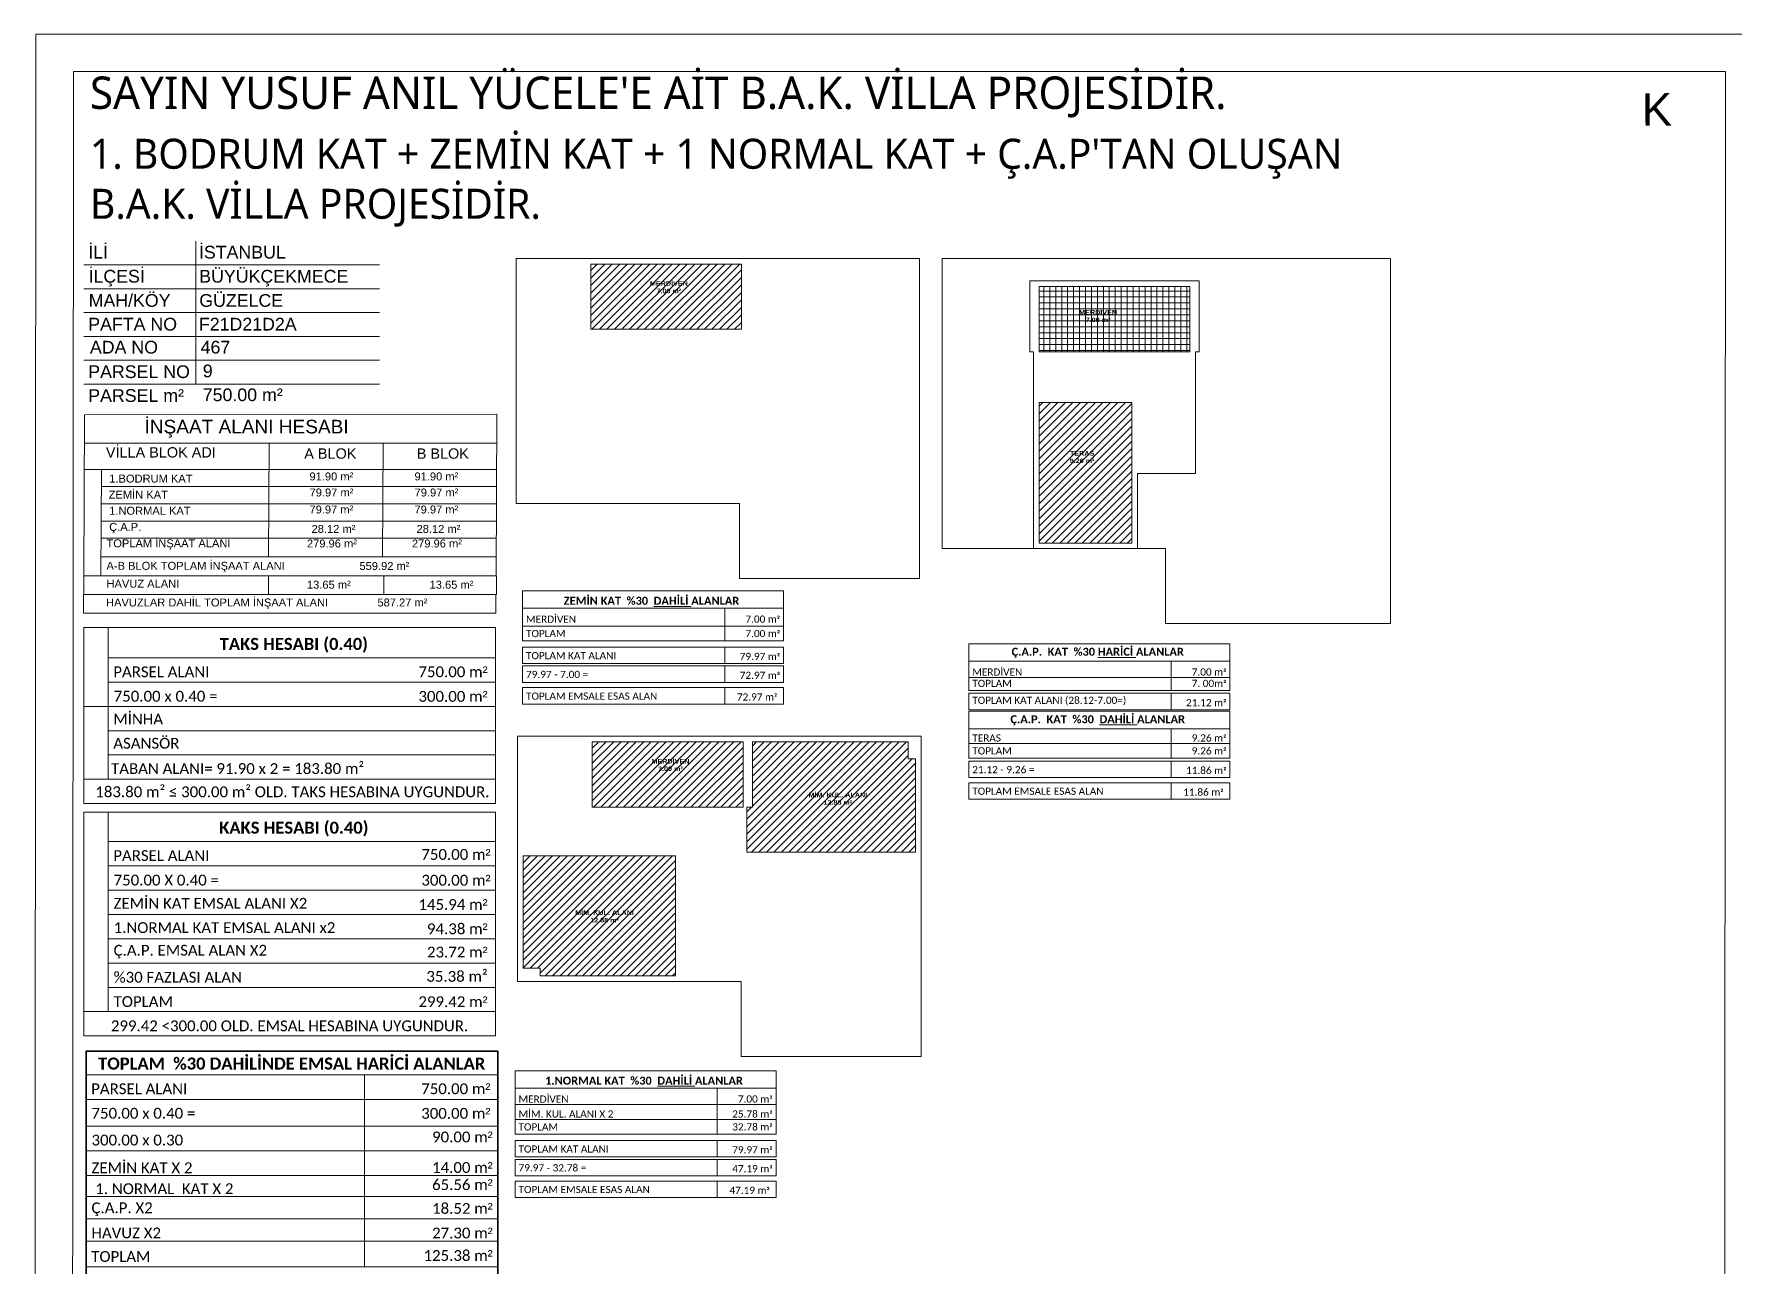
# Model space of a CAD drawing. Header units: millimetres. Extents: x 14753 to 45183, y 5640 to 19518.
# Drawn here: x 15694 to 17963, y 7885 to 9531 of the extents above; entities that cross this region are included whole.
import ezdxf

# ---------------------------------------------------------------- set-up
doc = ezdxf.new("R2010")
doc.units = ezdxf.units.MM
for name, color, linetype, lineweight in [('CERCEVE', 66, 'Continuous', 0), ('k tarama', 252, 'Continuous', 9), ('KAKS', 220, 'Continuous', 5), ('TEFRİŞ', 63, 'Continuous', 18), ('YAZI', 1, 'Continuous', 0)]:
    doc.layers.add(name, color=color, linetype=linetype, lineweight=lineweight)
doc.layers.add('YAzı', color=7, linetype='Continuous')
doc.styles.add('PAFTA', font='arialbd.ttf')
doc.styles.get("Standard").update_dxf_attribs({"font": 'arial.ttf'})
doc.styles.add('style1', font='arial.ttf', dxfattribs={"height": 10})
doc.styles.add('Vaziyet Yazı', font='bgothm.ttf', dxfattribs={"height": 25})

msp = doc.modelspace()

# ---------------------------------------------------------------- hatches: boundary and pattern name
at = {"layer": 'TEFRİŞ'}
h = msp.add_hatch(dxfattribs=at)
h.set_pattern_fill('JIS_WOOD', color=256, scale=10)
h.set_pattern_definition([(45, (-174799.4964, -2267850.6224), (-4.999999992, 4.999999992), [])])
h.paths.add_polyline_path([(16637.1, 9223.7), (16436.1, 9223.7), (16436.1, 9136.7), (16637.1, 9136.7)])
h.paths.add_polyline_path([(16514, 9180), (16566.7, 9180), (16566.7, 9204.7), (16514, 9204.7)], flags=24)
h = msp.add_hatch(dxfattribs=at)
h.set_pattern_fill('NET', color=256, scale=2.5)
h.set_pattern_definition([(0, (15016.267, 5306.322), (0, 7.9375), []), (90, (15016.267, 5306.322), (-7.9375, 5e-16), [])])
h.paths.add_polyline_path([(17235.1, 9106.7), (17235.1, 9193.7), (17034.1, 9193.7), (17034.1, 9106.7)])
h.paths.add_polyline_path([(17086.4, 9141.5), (17139.1, 9141.5), (17139.1, 9166.2), (17086.4, 9166.2)], flags=24)
h = msp.add_hatch(dxfattribs=at)
h.set_pattern_fill('JIS_WOOD', color=256, scale=10)
h.set_pattern_definition([(45, (15016.267, 5306.322), (-5, 5), [])])
h.paths.add_polyline_path([(17034.1, 8851.7), (17157.6, 8851.7), (17157.6, 9039.2), (17034.1, 9039.2)])
h = msp.add_hatch(dxfattribs=at)
h.set_pattern_fill('JIS_WOOD', color=256, scale=10)
h.set_pattern_definition([(45, (15000.716, 5159.832), (-5, 5), [])])
h.paths.add_polyline_path([(16346.2, 8434.5), (16346.2, 8284.5), (16368.7, 8284.5), (16368.7, 8274.5), (16549.2, 8274.5), (16549.2, 8434.5)])
h.paths.add_polyline_path([(16869.2, 8439.5), (16869.2, 8564), (16859.2, 8564), (16859.2, 8586.5), (16651.7, 8586.5), (16651.7, 8499.5), (16644.2, 8499.5), (16644.2, 8439.5)])
h.paths.add_polyline_path([(16413.8, 8340.9), (16495.4, 8340.9), (16495.4, 8365.6), (16413.8, 8365.6)], flags=24)
h.paths.add_polyline_path([(16725, 8497.8), (16806.6, 8497.8), (16806.6, 8522.6), (16725, 8522.6)], flags=24)
h = msp.add_hatch(dxfattribs=at)
h.set_pattern_fill('JIS_WOOD', color=256, scale=10)
h.set_pattern_definition([(45, (-174797.4446, -2268487.755), (-4.999999992, 4.999999992), [])])
h.paths.add_polyline_path([(16639.2, 8586.5), (16438.2, 8586.5), (16438.2, 8499.5), (16639.2, 8499.5)])
h.paths.add_polyline_path([(16516.1, 8542.8), (16568.8, 8542.8), (16568.8, 8567.6), (16516.1, 8567.6)], flags=24)

# ---------------------------------------------------------------- linework, layer by layer
at = {"layer": 'CERCEVE'}
for p, q in [((15909.5, 9063.6, -574.2), (15909.5, 9254.3, -574.2)), ((15760.3, 9222.5, -574.2), (16154.6, 9222.5, -574.2)), ((15760.3, 9190.7, -574.2), (16154.6, 9190.7, -574.2)), ((15760.3, 9159, -574.2), (16154.6, 9159, -574.2)), ((15760.3, 9127.2, -574.2), (16154.6, 9127.2, -574.2)), ((15760.3, 9095.4, -574.2), (16154.6, 9095.4, -574.2)), ((15760.3, 9063.6, -574.2), (16154.6, 9063.6, -574.2)), ((15761.1, 8984.7, -229.7), (16310.8, 8984.7, -229.7)), ((16007.6, 8984.7, -229.7), (16006.6, 8833, -229.7)), ((16159.6, 8984.7, -229.7), (16158.6, 8833, -229.7)), ((15761.1, 8949.7, -229.7), (16310.7, 8949.7, -229.7)), ((15783.1, 8808, -229.7), (15783.9, 8949.7, -229.7)), ((15783.8, 8927, -229.7), (16310.7, 8927, -229.7)), ((15783.8, 8904, -229.7), (16310.6, 8904, -229.7)), ((15783.8, 8881, -229.7), (16310.5, 8881, -229.7)), ((15783.7, 8858.3, -229.7), (16310.3, 8858.3, -229.7)), ((15783.7, 8833.3, -229.7), (16310.3, 8833.3, -229.7)), ((16006.5, 8808, -229.7), (16006.5, 8783, -229.7)), ((16160.4, 8808, -229.7), (16160.4, 8783, -229.7)), ((16345.4, 8764.6, -574.2), (16693.4, 8764.6, -574.2)), ((16614.9, 8764.6, -574.2), (16614.9, 8721.1, -574.2)), ((15760.4, 8739.1, -229.7), (15760.4, 8504.2, -229.7)), ((16309.4, 8739.1, -229.7), (15760.4, 8739.1, -229.7)), ((15792.8, 8739.1, -229.7), (15792.8, 8536.6, -229.7)), ((16309.4, 8504.2, -229.7), (16309.4, 8739.1, -229.7)), ((16345.4, 8740.7, -574.2), (16693.4, 8740.7, -574.2)), ((16345.4, 8721.1, -574.2), (16693.4, 8721.1, -574.2)), ((15792.8, 8698.6, -229.7), (16309.4, 8698.6, -229.7)), ((16614.9, 8712.8, -574.2), (16614.9, 8690.9, -574.2)), ((16940.4, 8694.1, -574.2), (17288.4, 8694.1, -574.2)), ((17210, 8694.1, -574.2), (17210, 8654.5, -574.2)), ((16614.9, 8687.7, -574.2), (16614.9, 8665.8, -574.2)), ((16940.4, 8672.2, -574.2), (17288.4, 8672.2, -574.2)), ((15792.8, 8666.2, -229.7), (16309.4, 8666.2, -229.7)), ((16345.4, 8658.8, -574.2), (16693.4, 8658.8, -574.2)), ((16614.9, 8658.8, -574.2), (16614.9, 8636.9, -574.2)), ((17210, 8651.3, -574.2), (17210, 8629.4, -574.2)), ((15760.4, 8633.8, -229.7), (16309.4, 8633.8, -229.7)), ((15792.8, 8601.4, -229.7), (16309.4, 8601.4, -229.7)), ((16940.4, 8604.1, -574.2), (17288.4, 8604.1, -574.2)), ((17210, 8604.1, -574.2), (17210, 8564.5, -574.2)), ((15792.8, 8569, -229.7), (16309.4, 8569, -229.7)), ((17210, 8560.8, -574.2), (17210, 8538.9, -574.2)), ((15760.4, 8536.6, -229.7), (16309.4, 8536.6, -229.7)), ((16940.4, 8531.9, -574.2), (17288.4, 8531.9, -574.2)), ((17210, 8531.9, -574.2), (17210, 8510.1, -574.2)), ((15760.4, 8504.2, -229.7), (16309.4, 8504.2, -229.7)), ((15760.4, 8492.6, -229.7), (15760.4, 8194.3, -229.7)), ((15760.4, 8492.6, -229.7), (16309.4, 8492.6, -229.7)), ((15792.8, 8492.6, -229.7), (15792.8, 8226.7, -229.7)), ((16309.4, 8194.3, -229.7), (16309.4, 8492.6, -229.7)), ((15792.8, 8453.5, -229.7), (16309.4, 8453.5, -229.7)), ((15792.8, 8421.1, -229.7), (16309.4, 8421.1, -229.7)), ((15792.8, 8388.7, -229.7), (16309.4, 8388.7, -229.7)), ((15792.8, 8356.3, -229.7), (16309.4, 8356.3, -229.7)), ((15792.8, 8323.9, -229.7), (16309.4, 8323.9, -229.7)), ((15792.8, 8291.5, -229.7), (16309.4, 8291.5, -229.7)), ((15792.8, 8259.1, -229.7), (16309.4, 8259.1, -229.7)), ((15760.4, 8226.7, -229.7), (16309.4, 8226.7, -229.7)), ((15760.4, 8194.3, -229.7), (16309.4, 8194.3, -229.7)), ((15763.3, 8142.5, -229.7), (16312.3, 8142.5, -229.7)), ((16134.3, 8142.5, -229.7), (16134.3, 8041.2, -229.7)), ((16335.4, 8124.6, -574.2), (16683.4, 8124.6, -574.2)), ((16604.9, 8124.6, -574.2), (16604.9, 8063.1, -574.2)), ((15763.3, 8109.7, -229.7), (16312.3, 8109.7, -229.7)), ((16335.4, 8102.7, -574.2), (16683.4, 8102.7, -574.2)), ((16335.4, 8082.7, -574.2), (16683.4, 8082.7, -574.2)), ((15763.3, 8074, -229.7), (16312.3, 8074, -229.7)), ((16335.4, 8063.1, -574.2), (16683.4, 8063.1, -574.2)), ((15763.3, 8041.2, -229.7), (16312.3, 8041.2, -229.7)), ((16134.3, 8041.2, -229.7), (16134.3, 7886.4, -229.7)), ((16604.9, 8054.8, -574.2), (16604.9, 8032.9, -574.2)), ((16604.9, 8029.7, -574.2), (16604.9, 8007.8, -574.2)), ((15763.3, 8008.4, -229.7), (16312.3, 8008.4, -229.7)), ((16335.4, 8000.8, -574.2), (16683.4, 8000.8, -574.2)), ((16604.9, 8000.8, -574.2), (16604.9, 7978.9, -574.2)), ((15763.3, 7980.4, -229.7), (16312.3, 7980.4, -229.7)), ((15763.3, 7950.4, -229.7), (16312.3, 7950.4, -229.7)), ((15763.3, 7920.5, -229.7), (16312.3, 7920.5, -229.7)), ((15763.3, 7886.4, -229.7), (16312.3, 7886.4, -229.7))]:
    msp.add_line(p, q, dxfattribs=at)
at = {"layer": 'CERCEVE', "lineweight": 0}
for p, q in [((16940.4, 8654.9, -574.2), (17288.4, 8654.9, -574.2)), ((16940.4, 8584.2, -574.2), (17288.4, 8584.2, -574.2)), ((16940.4, 8564.9, -574.2), (17288.4, 8564.9, -574.2))]:
    msp.add_line(p, q, dxfattribs=at)
at = {"layer": 'CERCEVE'}
msp.add_lwpolyline([(15693.9, 5640.5), (15696.3, 9530.5), (17976.9, 9530.5), (17976.9, 5640.5), (15693.9, 5640.5)], dxfattribs=at)
msp.add_lwpolyline([(15743.9, 5690.5), (15746.3, 9480.5), (17949.4, 9480.5), (17946.9, 5690.5)], close=True, dxfattribs=at)
at = {"layer": 'CERCEVE', "lineweight": 0}
for points, elevation in [([(15760.4, 8808), (15761.2, 9022.5), (16311, 9023.7), (16310.2, 8808)], -229.7), ([(16693.4, 8712.8), (16693.4, 8690.9), (16345.4, 8690.9), (16345.4, 8712.8)], -574.2), ([(16693.4, 8687.7), (16693.4, 8665.8), (16345.4, 8665.8), (16345.4, 8687.7)], -574.2), ([(16693.4, 8658.8), (16693.4, 8636.9), (16345.4, 8636.9), (16345.4, 8658.8)], -574.2), ([(17288.4, 8651.3), (17288.4, 8629.4), (16940.4, 8629.4), (16940.4, 8651.3)], -574.2), ([(17288.4, 8560.8), (17288.4, 8538.9), (16940.4, 8538.9), (16940.4, 8560.8)], -574.2), ([(17288.4, 8531.9), (17288.4, 8510.1), (16940.4, 8510.1), (16940.4, 8531.9)], -574.2), ([(16683.4, 8054.8), (16683.4, 8032.9), (16335.4, 8032.9), (16335.4, 8054.8)], -574.2), ([(16683.4, 8029.7), (16683.4, 8007.8), (16335.4, 8007.8), (16335.4, 8029.7)], -574.2), ([(16683.4, 8000.8), (16683.4, 7978.9), (16335.4, 7978.9), (16335.4, 8000.8)], -574.2)]:
    msp.add_lwpolyline(points, close=True, dxfattribs=dict(at, elevation=elevation))
at = {"layer": 'CERCEVE', "elevation": -229.7}
for points in [[(15760.4, 8783), (16310.4, 8783), (16310.4, 8808), (15760.4, 8808)], [(15759.7, 8758), (16309.7, 8758), (16309.7, 8783), (15759.7, 8783)]]:
    msp.add_lwpolyline(points, close=True, dxfattribs=at)
at = {"layer": 'CERCEVE', "lineweight": 0, "elevation": -574.2}
for points in [[(16345.4, 8721.1), (16345.4, 8787.9), (16693.4, 8787.9), (16693.4, 8721.1)], [(16940.4, 8654.5), (16940.4, 8717.4), (17288.4, 8717.4), (17288.4, 8654.5)], [(16940.4, 8564.5), (16940.4, 8627.4), (17288.4, 8627.4), (17288.4, 8564.5)], [(16335.4, 8063.1), (16335.4, 8147.9), (16683.4, 8147.9), (16683.4, 8063.1)]]:
    msp.add_lwpolyline(points, dxfattribs=at)
at = {"layer": 'CERCEVE', "lineweight": 35, "elevation": -229.7}
msp.add_lwpolyline([(16312.3, 8173.8), (16312.3, 7844.6), (15763.3, 7844.6), (15763.3, 8173.8)], close=True, dxfattribs=at)
at = {"layer": 'KAKS', "color": 3}
for points in [[(16336.6, 9231.2), (16874.6, 9231.2), (16874.6, 8804.2), (16634.6, 8804.2), (16634.6, 8904.2), (16336.6, 8904.2)], [(16436.1, 9223.7), (16637.1, 9223.7), (16637.1, 9136.7), (16436.1, 9136.7)], [(17502.6, 9231.2), (17502.6, 8866.2), (17502.6, 8744.2), (17202.6, 8744.2), (17202.6, 8844.2), (16904.6, 8844.2), (16904.6, 9231.2)], [(17242.6, 8944.2), (17242.6, 9106.7), (17247.6, 9106.7), (17247.6, 9201.2), (17021.6, 9201.2), (17021.6, 9106.7), (17026.6, 9106.7), (17026.6, 8844.2), (17165.1, 8844.2), (17165.1, 8944.2)], [(17034.1, 9193.7), (17235.1, 9193.7), (17235.1, 9106.7), (17034.1, 9106.7)], [(17034.1, 9039.2), (17157.6, 9039.2), (17157.6, 8851.7), (17034.1, 8851.7)]]:
    msp.add_lwpolyline(points, close=True, dxfattribs=at)
at = {"layer": 'KAKS', "color": 3, "elevation": -229.7}
for points in [[(16338.7, 8594), (16876.7, 8594), (16876.7, 8167), (16636.7, 8167), (16636.7, 8267), (16338.7, 8267)], [(16438.2, 8586.5), (16639.2, 8586.5), (16639.2, 8499.5), (16438.2, 8499.5)], [(16859.2, 8586.5), (16859.2, 8564), (16869.2, 8564), (16869.2, 8439.5), (16644.2, 8439.5), (16644.2, 8499.5), (16651.7, 8499.5), (16651.7, 8586.5)], [(16549.2, 8274.5), (16549.2, 8434.5), (16346.2, 8434.5), (16346.2, 8284.5), (16368.7, 8284.5), (16368.7, 8274.5)]]:
    msp.add_lwpolyline(points, close=True, dxfattribs=at)

# ---------------------------------------------------------------- texts
at = {"layer": 'k tarama', "lineweight": 0}
msp.add_text('K', height=43.4, rotation=0.3216, dxfattribs=at).set_placement((17837.6, 9408.1))
msp.add_text('K', height=43.4, rotation=0.3216, dxfattribs=at).set_placement((17837.6, 9408.1))
at = {"layer": 'YAZI', "insert": (15775.6, 8512.5, -229.7), "char_height": 14.4017, "width": 578.588, "attachment_point": 7}
msp.add_mtext('\\pt187.22177;{\\fCalibri|b0|i0|c162|p34;183.80 m² \\fCalibri|b0|i0|c0|p34;≤\\fCalibri|b0|i0|c162|p34; 300.00 m² OLD. TAKS HESABINA UYGUNDUR.}', dxfattribs=at)
at = {"layer": 'YAZI', "lineweight": 35, "insert": (15796.4, 8200.4, -229.7), "char_height": 14.402, "width": 593.039, "attachment_point": 7}
msp.add_mtext('{\\fCalibri|b0|i0|c162|p34;299.42 <300.00 OLD. EMSAL HESABINA UYGUNDUR.}', dxfattribs=at)
at = {"layer": 'YAzı', "lineweight": 5}
for s, height, p in [('İLİ', 16.95, (15766.2, 9231.1, -574.2)), ('İSTANBUL', 16.95, (15913.8, 9231.1, -574.2)), ('İLÇESİ', 16.95, (15766.6, 9199, -574.2)), ('BÜYÜKÇEKMECE', 16.953, (15914.2, 9199, -574.2)), ('MAH/KÖY', 16.95, (15766.7, 9166.7, -574.2)), ('GÜZELCE', 16.95, (15914.2, 9166.7, -574.2)), ('PAFTA NO', 16.95, (15766.2, 9135.1, -574.2)), ('ADA NO', 16.95, (15768.4, 9104.4, -574.2)), ('467', 16.95, (15916, 9104.4, -574.2)), ('PARSEL NO', 16.95, (15766.2, 9071.7, -574.2)), ('9', 17, (15918.9, 9072.7, -574.2)), ('PARSEL m²', 16.95, (15766.2, 9039.9, -574.2)), ('750.00 m²', 16.95, (15918.9, 9040.9, -574.2))]:
    msp.add_text(s, height=height, rotation=0, dxfattribs=at).set_placement(p)
at = {"layer": 'YAzı', "lineweight": 0}
msp.add_text('F21D21D2A', height=16.94, dxfattribs=at).set_placement((15913.8, 9135.1, -574.2))
at = {"layer": 'YAzı', "attachment_point": 1, "style": 'style1'}
for s, width, insert, char_height in [("\\pt648;{\\fSegoe UI|b0|i0|c162|p34;SAYIN YUSUF ANIL YÜCELE'E AİT B.A.K. VİLLA PROJESİDİR.}", 5032.612, (15768.4, 9473.8), 43.2), ("\\pt600;{\\fSegoe UI|b0|i0|c162|p34;1. BODRUM KAT + ZEMİN KAT + 1 NORMAL KAT + Ç.A.P'TAN OLUŞAN B.A.K. VİLLA PROJESİDİR.}", 1673.632, (15768.4, 9390.8), 40)]:
    msp.add_mtext_dynamic_manual_height_columns(s, width=width, gutter_width=12.5, heights=[0], dxfattribs=dict(at, insert=insert, char_height=char_height))
at = {"layer": 'YAzı', "color": 7, "lineweight": -2, "char_height": 5.76, "width": 137.701, "attachment_point": 5, "style": 'Vaziyet Yazı'}
for s, insert in [('{\\fArial Black|b0|i0|c162|p34;\\H1.04167x;MERDİVEN \\P7.00 m²}', (16540.4, 9192.8)), ('{\\fArial Black|b0|i0|c162|p34;\\H1.04167x;MERDİVEN \\P7.00 m²}', (17112.7, 9154.3)), ('{\\fArial Black|b0|i0|c162|p34;\\H1.04167x;TERAS\\P9.26 m²}', (17091.3, 8966.3)), ('{\\fArial Black|b0|i0|c162|p34;\\H1.04167x;MERDİVEN \\P7.00 m²}', (16542.4, 8555.6, -229.7)), ('{\\fArial Black|b0|i0|c162|p34;\\H1.04167x;MİM. KUL. ALANI\\P12.88 m²}', (16765.7, 8510.6, -229.7)), ('{\\fArial Black|b0|i0|c162|p34;\\H1.04167x;MİM. KUL. ALANI\\P12.88 m²}', (16454.6, 8353.7, -229.7))]:
    msp.add_mtext(s, dxfattribs=dict(at, insert=insert))
at = {"layer": 'YAzı', "linetype": 'Continuous', "attachment_point": 1, "style": 'PAFTA'}
for s, width, gutter_width, insert, char_height in [('{\\fArial|b0|i0|c162|p34;İNŞAAT ALANI HESABI}', 280.761, 37.8, (15841.2, 9016, -229.7), 18.165), ('{\\fArial|b0|i0|c162|p34;VİLLA BLOK ADI}', 149.029, 49.2, (15789.7, 8979.5, -298.6), 13.775), ('{\\fArial|b0|i0|c162|p34;A BLOK }', 114.638, 37.8, (16054.2, 8977.9, -229.7), 13.775), ('{\\fArial|b0|i0|c162|p34;B BLOK }', 114.638, 37.8, (16204.2, 8977.9, -229.7), 13.775), ('{\\fArial|b0|i0|c162|p34;1.BODRUM KAT}', 114.638, 37.8, (15794.2, 8942.9, -229.7), 10.596), ('\\pi48.66817;{\\fArial|b0|i0|c162|p34;91.90 m²}', 114.638, 37.8, (16012.5, 8945.8, -229.7), 10.596), ('\\pi48.66817;{\\fArial|b0|i0|c162|p34;91.90 m²}', 114.638, 37.8, (16152.5, 8945.8, -229.7), 10.596), ('{\\fArial|b0|i0|c162|p34;ZEMİN KAT}', 114.638, 37.8, (15793.4, 8921.5, -229.7), 10.596), ('\\pi48.66817;{\\fArial|b0|i0|c162|p34;79.97 m²}', 114.638, 37.8, (16012.6, 8924.4, -229.7), 10.596), ('\\pi48.66817;{\\fArial|b0|i0|c162|p34;79.97 m²}', 114.638, 37.8, (16152.6, 8924.4, -229.7), 10.596), ('{\\fArial|b0|i0|c162|p34;1.NORMAL KAT}', 114.638, 37.8, (15794.1, 8900, -229.7), 10.596), ('\\pi48.66817;{\\fArial|b0|i0|c162|p34;79.97 m²}', 114.638, 37.8, (16012.5, 8901.7, -229.7), 10.596), ('\\pi48.66817;{\\fArial|b0|i0|c162|p34;79.97 m²}', 114.638, 37.8, (16152.5, 8901.7, -229.7), 10.596), ('{\\fArial|b0|i0|c162|p34;Ç.A.P. }', 114.638, 37.8, (15794.1, 8878.5, -229.7), 10.596), ('\\pi57.1682;{\\fArial|b0|i0|c162|p34;28.12 m²}', 138.09, 37.8, (16006.8, 8875.8, -229.7), 10.596), ('\\pi57.1682;{\\fArial|b0|i0|c162|p34;28.12 m²}', 138.09, 37.8, (16146.8, 8875.8, -229.7), 10.596), ('{\\fArial|b0|i0|c162|p34;TOPLAM İNŞAAT ALANI}', 329.075, 37.8, (15790.5, 8856.6, -229.7), 10.596), ('\\pi41.61367;{\\fArial|b0|i0|c162|p34;279.96 m²}', 191.056, 37.8, (16016.2, 8856.4, -229.7), 10.596), ('\\pi41.61367;{\\fArial|b0|i0|c162|p34;279.96 m²}', 191.056, 37.8, (16156.2, 8856.4, -229.7), 10.596), ('{\\fArial|b0|i0|c162|p34;A-B BLOK TOPLAM İNŞAAT ALANI}', 329.075, 37.8, (15790.5, 8826.6, -229.7), 10.596), ('\\pi41.61367;{\\fArial|b0|i0|c162|p34;559.92 m²}', 191.056, 37.8, (16086.2, 8826.4, -229.7), 10.596), ('{\\fArial|b0|i0|c162|p34;HAVUZ ALANI          }', 186.81, 37.8, (15790.5, 8802.7, -229.7), 10.596), ('\\pi41.61367;{\\fArial|b0|i0|c162|p34;13.65 m²}', 191.056, 37.8, (16016.2, 8801.4, -229.7), 10.596), ('\\pi41.61367;{\\fArial|b0|i0|c162|p34;13.65 m²}', 191.056, 37.8, (16179.7, 8801.4, -229.7), 10.596), ('{\\fArial|b0|i0|c162|p34;HAVUZLAR DAHİL TOPLAM İNŞAAT ALANI                587.27 m²}', 493.588, 37.8, (15789.9, 8777.7, -229.7), 10.596)]:
    msp.add_mtext_dynamic_manual_height_columns(s, width=width, gutter_width=gutter_width, heights=[0], dxfattribs=dict(at, insert=insert, char_height=char_height))
at = {"layer": 'YAzı', "lineweight": 0, "char_height": 10.668, "width": 470.143, "attachment_point": 8}
for s, insert in [('\\pt32.004,37.338;{\\fCalibri|b1|i0|c162|p34;ZEMİN KAT  %30  \\LDAHİLİ\\fCalibri|b1|i0|c0|p34; \\lALANLAR}', (16517.2, 8769.2, -574.2)), ('\\pt32.004,37.338,288.036;{\\fCalibri|b1|i0|c162|p34;Ç.A.P.  KAT  %30 \\LHARİCİ \\fCalibri|b1|i0|c0|p34;\\lALANLAR}', (17112.2, 8698.6, -574.2)), ('\\pt32.004,37.338;{\\fCalibri|b1|i0|c162|p34;Ç.A.P.  KAT  %30  \\LDAHİLİ\\fCalibri|b1|i0|c0|p34; \\lALANLAR}', (17112.2, 8608.6, -574.2)), ('\\pt32.004,37.338;{\\fCalibri|b1|i0|c162|p34;1.NORMAL KAT  %30  \\LDAHİLİ\\fCalibri|b1|i0|c0|p34; \\lALANLAR}', (16507.2, 8129.2, -574.2))]:
    msp.add_mtext(s, dxfattribs=dict(at, insert=insert))
at = {"layer": 'YAzı', "char_height": 9.601}
for s, insert, width, attachment_point in [('{\\fCalibri|b0|i0|c162|p34;MERDİVEN }', (16349.9, 8745.3, -574.2), 172.828, 7), ('{\\fCalibri|b0|i0|c162|p34;7.00 \\fCalibri|b0|i0|c0|p34;m\\fISOCPEUR|b0|i0|c162|p34;²}', (16688.8, 8745.3, -574.2), 87.484, 9), ('{\\fCalibri|b0|i0|c162|p34;TOPLAM}', (16349.9, 8726.1, -574.2), 203.181, 7), ('{\\fCalibri|b0|i0|c162|p34;7.00 \\fCalibri|b0|i0|c0|p34;m\\fISOCPEUR|b0|i0|c162|p34;²}', (16688.8, 8726.1, -574.2), 87.484, 9), ('{\\fCalibri|b0|i0|c0|p34;TOPLAM\\fCalibri|b0|i0|c162|p34; KAT ALANI}', (16349.9, 8696.6, -574.2), 172.828, 7), ('{\\fCalibri|b0|i0|c162|p34;79.97 m\\fISOCPEUR|b0|i0|c162|p34;²}', (16688.8, 8695.5, -574.2), 87.484, 9), ('{\\fCalibri|b0|i0|c162|p34;79.97 - 7.00 =}', (16349.9, 8671.5, -574.2), 199.866, 7), ('{\\fCalibri|b0|i0|c162|p34;72.97 m\\fISOCPEUR|b0|i0|c162|p34;²}', (16688.8, 8670.3, -574.2), 87.484, 9), ('{\\fCalibri|b0|i0|c162|p34;TOPLAM}', (16944.9, 8659.6, -574.2), 203.181, 7), ('{\\fCalibri|b0|i0|c162|p34;MERDİVEN }', (16944.9, 8674.8, -574.2), 172.828, 7), ('{\\fCalibri|b0|i0|c162|p34;7.00 \\fCalibri|b0|i0|c0|p34;m\\fISOCPEUR|b0|i0|c162|p34;²}', (17283.9, 8674.8, -574.2), 87.484, 9), ('{\\fCalibri|b0|i0|c162|p34;7. 00\\fCalibri|b0|i0|c0|p34;m\\fISOCPEUR|b0|i0|c162|p34;²}', (17283.9, 8659.6, -574.2), 87.484, 9), ('{\\fCalibri|b0|i0|c0|p34;TOPLAM\\fCalibri|b0|i0|c162|p34; KAT ALANI (28.12-7.00=)}', (16944.9, 8635.1, -574.2), 214.539, 7), ('{\\fCalibri|b0|i0|c162|p34;21.12 m\\fISOCPEUR|b0|i0|c162|p34;²}', (17283.9, 8633.9, -574.2), 87.484, 9), ('{\\fCalibri|b0|i0|c162|p34;TERAS}', (16944.9, 8586.8, -574.2), 172.828, 7), ('{\\fCalibri|b0|i0|c162|p34;TOPLAM}', (16944.9, 8569.6, -574.2), 203.181, 7), ('{\\fCalibri|b0|i0|c162|p34;9.26 \\fCalibri|b0|i0|c0|p34;m\\fISOCPEUR|b0|i0|c162|p34;²}', (17283.9, 8586.8, -574.2), 87.484, 9), ('{\\fCalibri|b0|i0|c162|p34;9.26 \\fCalibri|b0|i0|c0|p34;m\\fISOCPEUR|b0|i0|c162|p34;²}', (17283.9, 8569.6, -574.2), 87.484, 9), ('{\\fCalibri|b0|i0|c162|p34;21.12 - 9.26 =}', (16944.9, 8544.6, -574.2), 199.866, 7), ('{\\fCalibri|b0|i0|c162|p34;11.86 m\\fISOCPEUR|b0|i0|c162|p34;²}', (17283.9, 8543.5, -574.2), 87.484, 9), ('{\\fCalibri|b0|i0|c162|p34;MERDİVEN }', (16339.9, 8105.3, -574.2), 172.828, 7), ('{\\fCalibri|b0|i0|c162|p34;7.00 \\fCalibri|b0|i0|c0|p34;m\\fISOCPEUR|b0|i0|c162|p34;²}', (16678.8, 8105.3, -574.2), 87.484, 9), ('{\\fCalibri|b0|i0|c162|p34;MİM. KUL. ALANI X 2}', (16339.9, 8085.3, -574.2), 172.828, 7), ('{\\fCalibri|b0|i0|c162|p34;25.78 \\fCalibri|b0|i0|c0|p34;m\\fISOCPEUR|b0|i0|c162|p34;²}', (16678.8, 8085.3, -574.2), 87.484, 9), ('{\\fCalibri|b0|i0|c162|p34;TOPLAM}', (16339.9, 8068.1, -574.2), 203.181, 7), ('{\\fCalibri|b0|i0|c162|p34;32.78 \\fCalibri|b0|i0|c0|p34;m\\fISOCPEUR|b0|i0|c162|p34;²}', (16678.8, 8068.1, -574.2), 87.484, 9), ('{\\fCalibri|b0|i0|c0|p34;TOPLAM\\fCalibri|b0|i0|c162|p34; KAT ALANI}', (16339.9, 8038.6, -574.2), 172.828, 7), ('{\\fCalibri|b0|i0|c162|p34;79.97 m\\fISOCPEUR|b0|i0|c162|p34;²}', (16678.8, 8037.5, -574.2), 87.484, 9), ('{\\fCalibri|b0|i0|c162|p34;79.97 - 32.78 =}', (16339.9, 8013.5, -574.2), 199.866, 7), ('{\\fCalibri|b0|i0|c162|p34;47.19 m\\fISOCPEUR|b0|i0|c162|p34;²}', (16678.8, 8012.3, -574.2), 87.484, 9)]:
    msp.add_mtext(s, dxfattribs=dict(at, insert=insert, width=width, attachment_point=attachment_point))
at = {"layer": 'YAzı', "lineweight": 35}
for s, insert, char_height, width, attachment_point in [('\\pt56.00651;{\\fCalibri|b1|i0|c162|p34;TAKS HESABI (0.40)}', (16040.3, 8705.4, -229.7), 16.002, 494.996, 8), ('{\\fCalibri|b0|i0|c162|p34;PARSEL ALANI}', (15799.6, 8672.6, -229.7), 14.402, 336.464, 7), ('{\\fCalibri|b0|i0|c162|p34;750.00 \\fCalibri|b0|i0|c0|p34;m}²', (16298.7, 8672.6, -229.7), 14.402, 131.225, 9), ('{\\fCalibri|b0|i0|c162|p34;750.00 x 0.40 =}', (15800.1, 8640, -229.7), 14.402, 259.24, 7), ('{\\fCalibri|b0|i0|c162|p34;300.00 \\fCalibri|b0|i0|c0|p34;m}²', (16298.7, 8639.8, -229.7), 14.402, 131.225, 9), ('{\\fCalibri|b0|i0|c162|p34;MİNHA}', (15799.6, 8609.7, -229.7), 14.402, 283.054, 7), ('{\\fCalibri|b0|i0|c162|p34;ASANSÖR}', (15799.6, 8577.3, -229.7), 14.402, 283.054, 7), ('{\\fCalibri|b0|i0|c162|p34;TABAN ALANI= 91.90 x 2 = 183.80 m²}', (15796.6, 8543.5, -229.7), 14.402, 400.89, 7), ('\\pt56.007;{\\fCalibri|b1|i0|c162|p34;KAKS HESABI (0.40)}', (16040.3, 8460.3, -229.7), 16.002, 495, 8), ('{\\fCalibri|b0|i0|c162|p34;PARSEL ALANI}', (15799.6, 8427.5, -229.7), 14.402, 336.467, 7), ('{\\fCalibri|b0|i0|c162|p34;750.00\\fCalibri|b0|i0|c0|p34; m}²', (16302.6, 8429, -229.7), 14.402, 131.226, 9), ('{\\fCalibri|b0|i0|c162|p34;\\P750.00 X 0.40 =}', (15800, 8394.8, -229.7), 14.402, 259.242, 7), ('{\\fCalibri|b0|i0|c162|p34;300.00 \\fCalibri|b0|i0|c0|p34;m}²', (16302.6, 8394.6, -229.7), 14.402, 131.226, 9), ('{\\fCalibri|b0|i0|c162|p34;ZEMİN KAT EMSAL ALANI X2 }', (15800, 8363.8, -229.7), 14.402, 415.589, 7), ('{\\fCalibri|b0|i0|c162|p34;145.94 \\fCalibri|b0|i0|c0|p34;m}²', (16298.7, 8362.2, -229.7), 14.402, 131.226, 9), ('{\\fCalibri|b0|i0|c162|p34;1.NORMAL KAT EMSAL ALANI x2}', (15800, 8331.4, -229.7), 14.402, 415.589, 7), ('{\\fCalibri|b0|i0|c162|p34;94.38 \\fCalibri|b0|i0|c0|p34;m}²', (16298.7, 8329.8, -229.7), 14.402, 131.226, 9), ('{\\fCalibri|b0|i0|c162|p34;Ç.A.P. EMSAL ALAN X2}', (15800, 8297.6, -229.7), 14.402, 348.907, 7), ('{\\fCalibri|b0|i0|c162|p34;23.72\\fCalibri|b0|i0|c0|p34; m}²', (16298.7, 8298.8, -229.7), 14.402, 131.226, 9), ('{\\fCalibri|b0|i0|c162|p34;35.38 m²}', (16298.7, 8266.4, -229.7), 14.402, 131.226, 9), ('{\\fCalibri|b0|i0|c162|p34;%30 FAZLASI ALAN}', (15800, 8265.2, -229.7), 14.402, 348.907, 7), ('{\\fCalibri|b0|i0|c162|p34;TOPLAM}', (15800, 8232.8, -229.7), 14.402, 348.907, 7), ('{\\fCalibri|b0|i0|c162|p34;299.42 \\fCalibri|b0|i0|c0|p34;m}²', (16298.7, 8232.6, -229.7), 14.402, 131.226, 9), ('\\pt62.23;{\\fCalibri|b1|i0|c162|p34;TOPLAM  %30 DAHİLİNDE EMSAL HARİCİ\\fCalibri|b1|i0|c0|p34; ALANLAR}', (16037.4, 8149.3, -229.7), 16.002, 552.328, 8), ('{\\fCalibri|b0|i0|c162|p34;PARSEL ALANI}', (15770.1, 8116.5, -229.7), 14.402, 283.057, 7), ('{\\fCalibri|b0|i0|c162|p34;750.00 \\fCalibri|b0|i0|c0|p34;m}²', (16302.4, 8116.5, -229.7), 14.402, 131.226, 9), ('{\\fCalibri|b0|i0|c162|p34;750.00 x 0.40 =}', (15770.5, 8083.8, -229.7), 14.402, 259.242, 7), ('{\\fCalibri|b0|i0|c162|p34;300.00\\fCalibri|b0|i0|c0|p34; m}²', (16302.4, 8083.7, -229.7), 14.402, 131.226, 9), ('{\\fCalibri|b0|i0|c162|p34;300.00 x 0.30}', (15770.5, 8048.1, -229.7), 14.402, 316.834, 7), ('{\\fCalibri|b0|i0|c162|p34;90.00 \\fCalibri|b0|i0|c0|p34;m}²', (16305.5, 8052.2, -229.7), 14.402, 131.226, 9), ('{\\fCalibri|b0|i0|c162|p34;ZEMİN KAT X 2 }', (15770.5, 8011.3, -229.7), 14.402, 316.834, 7), ('{\\fCalibri|b0|i0|c162|p34;14.00\\fCalibri|b0|i0|c0|p34; m}²', (16305.5, 8011.5, -229.7), 14.402, 131.226, 9), ('{\\fCalibri|b0|i0|c162|p34; 1. NORMAL  KAT X 2 }', (15770.5, 7983.2, -229.7), 14.402, 316.834, 7), ('{\\fCalibri|b0|i0|c162|p34;65.56\\fCalibri|b0|i0|c0|p34; m}²', (16305.5, 7988.6, -229.7), 14.402, 131.226, 9), ('{\\fCalibri|b0|i0|c162|p34;Ç.A.P. X2}', (15770.5, 7954.1, -229.7), 14.402, 316.834, 7), ('{\\fCalibri|b0|i0|c162|p34;18.52 \\fCalibri|b0|i0|c0|p34;m}²', (16305.5, 7956.9, -229.7), 14.402, 131.226, 9), ('{\\fCalibri|b0|i0|c162|p34;HAVUZ X2}', (15770.5, 7924.2, -229.7), 14.402, 316.834, 7), ('{\\fCalibri|b0|i0|c162|p34;27.30\\fCalibri|b0|i0|c0|p34; m}²', (16305.5, 7924.1, -229.7), 14.402, 131.226, 9), ('{\\fCalibri|b0|i0|c0|p34;TOPLAM}', (15770.1, 7892.8, -229.7), 14.402, 344.479, 7), ('{\\fCalibri|b0|i0|c162|p34;125.38\\fCalibri|b0|i0|c0|p34; m}²', (16305.5, 7894.1, -229.7), 14.402, 131.226, 9)]:
    msp.add_mtext(s, dxfattribs=dict(at, insert=insert, char_height=char_height, width=width, attachment_point=attachment_point))
at = {"layer": 'YAzı', "color": 1, "char_height": 9.601, "width": 187.357, "attachment_point": 7}
for s, insert in [('{\\fCalibri|b0|i0|c0|p34;TOPLAM\\fCalibri|b0|i0|c162|p34; EMSALE ESAS ALAN}', (16349.9, 8642.6, -574.2)), ('{\\fCalibri|b0|i0|c162|p34;72.97 m\\fISOCPEUR|b0|i0|c162|p34;²}', (16631.1, 8641.5, -574.2)), ('{\\fCalibri|b0|i0|c0|p34;TOPLAM\\fCalibri|b0|i0|c162|p34; EMSALE ESAS ALAN}', (16944.9, 8515.8, -574.2)), ('\\pt19.2024;{\\fCalibri|b0|i0|c162|p34;11.86 m\\fISOCPEUR|b0|i0|c162|p34;²}', (17226.1, 8514.6, -574.2)), ('{\\fCalibri|b0|i0|c0|p34;TOPLAM\\fCalibri|b0|i0|c162|p34; EMSALE ESAS ALAN}', (16339.9, 7984.6, -574.2)), ('{\\fCalibri|b0|i0|c162|p34;47.19 m\\fISOCPEUR|b0|i0|c162|p34;²}', (16621.1, 7983.5, -574.2))]:
    msp.add_mtext(s, dxfattribs=dict(at, insert=insert))

doc.saveas('drawing.dxf')
